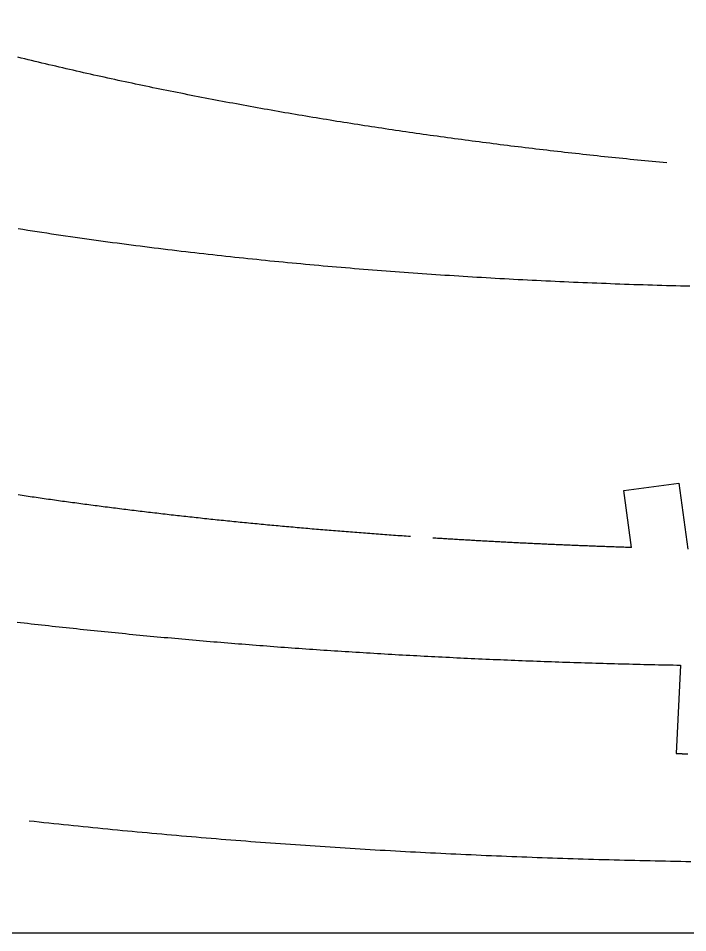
# Model space of a CAD drawing. Extents: x -234 to 666, y 203 to 303.
# Drawn here: x -57.52 to -27.27, y 203.49 to 244.83 of the extents above; entities that cross this region are included whole.
import ezdxf

# ---------------------------------------------------------------- set-up
doc = ezdxf.new("R2010")
doc.units = 0
doc.layers.get('0').update_dxf_attribs({"linetype": 'CONTINUOUS'})
doc.layers.add('90X10', color=1, linetype='CONTINUOUS')

msp = doc.modelspace()

# ---------------------------------------------------------------- linework, layer by layer
for p, q in [((-30.15419, 223.48458), (-27.67578, 223.81766)), ((-27.67578, 223.81766), (-27.27365, 220.83021)), ((-29.80641, 220.9009), (-30.15419, 223.48458)), ((-27.59388, 215.5863), (-27.78802, 211.58938))]:
    msp.add_line(p, q)
for points in [[(-28.2199, 238.29, 0), (-28.3864, 238.305, 0), (-28.5528, 238.321, 0), (-28.7191, 238.337, 0), (-28.8853, 238.353, 0), (-29.0513, 238.369, 0), (-29.2172, 238.385, 0), (-29.383, 238.401, 0), (-29.5487, 238.418, 0), (-29.7142, 238.434, 0), (-29.8796, 238.451, 0), (-30.0448, 238.468, 0), (-30.2099, 238.484, 0), (-30.3749, 238.501, 0), (-30.5398, 238.518, 0), (-30.7045, 238.535, 0), (-30.8691, 238.553, 0), (-31.0335, 238.57, 0), (-31.1978, 238.587, 0), (-31.362, 238.605, 0), (-31.526, 238.622, 0), (-31.6899, 238.64, 0), (-31.8537, 238.658, 0), (-32.0173, 238.676, 0), (-32.1808, 238.694, 0), (-32.3441, 238.712, 0), (-32.5073, 238.73, 0), (-32.6704, 238.748, 0), (-32.8333, 238.766, 0), (-32.9961, 238.785, 0), (-33.1587, 238.803, 0), (-33.3212, 238.822, 0), (-33.4835, 238.841, 0), (-33.6457, 238.86, 0), (-33.8077, 238.879, 0), (-33.9696, 238.898, 0), (-34.1314, 238.917, 0), (-34.293, 238.936, 0), (-34.4544, 238.955, 0), (-34.6157, 238.975, 0), (-34.7769, 238.994, 0), (-34.9379, 239.014, 0), (-35.0988, 239.034, 0), (-35.2595, 239.054, 0), (-35.42, 239.074, 0), (-35.5804, 239.094, 0), (-35.7407, 239.114, 0), (-35.9008, 239.134, 0), (-36.0607, 239.154, 0), (-36.2205, 239.175, 0), (-36.3801, 239.195, 0), (-36.5396, 239.216, 0), (-36.6989, 239.236, 0), (-36.858, 239.257, 0), (-37.0171, 239.278, 0), (-37.1759, 239.299, 0), (-37.3346, 239.32, 0), (-37.4931, 239.341, 0), (-37.6515, 239.362, 0), (-37.8097, 239.384, 0), (-37.9677, 239.405, 0), (-38.1256, 239.427, 0), (-38.2833, 239.448, 0), (-38.4409, 239.47, 0), (-38.5983, 239.492, 0), (-38.7555, 239.514, 0), (-38.9125, 239.536, 0), (-39.0694, 239.558, 0), (-39.2262, 239.58, 0), (-39.3827, 239.602, 0), (-39.5391, 239.625, 0), (-39.6954, 239.647, 0), (-39.8514, 239.67, 0), (-40.0073, 239.692, 0), (-40.163, 239.715, 0), (-40.3186, 239.738, 0), (-40.474, 239.761, 0), (-40.6294, 239.784, 0), (-40.7848, 239.807, 0), (-40.9403, 239.83, 0), (-41.0959, 239.853, 0), (-41.2516, 239.877, 0), (-41.4072, 239.901, 0), (-41.563, 239.924, 0), (-41.7188, 239.948, 0), (-41.8746, 239.972, 0), (-42.0306, 239.997, 0), (-42.1865, 240.021, 0), (-42.3425, 240.045, 0), (-42.4986, 240.07, 0), (-42.6547, 240.094, 0), (-42.8108, 240.119, 0), (-42.967, 240.144, 0), (-43.1233, 240.169, 0), (-43.2795, 240.194, 0), (-43.4359, 240.22, 0), (-43.5922, 240.245, 0), (-43.7486, 240.271, 0), (-43.9051, 240.297, 0), (-44.0616, 240.322, 0), (-44.2181, 240.348, 0), (-44.3746, 240.375, 0), (-44.5312, 240.401, 0), (-44.6878, 240.427, 0), (-44.8445, 240.454, 0), (-45.0012, 240.48, 0), (-45.1579, 240.507, 0), (-45.3147, 240.534, 0), (-45.4714, 240.561, 0), (-45.6282, 240.588, 0), (-45.7851, 240.616, 0), (-45.9419, 240.643, 0), (-46.0988, 240.671, 0), (-46.2557, 240.698, 0), (-46.4126, 240.726, 0), (-46.5696, 240.754, 0), (-46.7265, 240.782, 0), (-46.8835, 240.81, 0), (-47.0405, 240.839, 0), (-47.1975, 240.867, 0), (-47.3546, 240.896, 0), (-47.5116, 240.925, 0), (-47.6687, 240.954, 0), (-47.8257, 240.983, 0), (-47.9828, 241.012, 0), (-48.1399, 241.042, 0), (-48.297, 241.071, 0), (-48.4541, 241.101, 0), (-48.6112, 241.13, 0), (-48.7683, 241.16, 0), (-48.9255, 241.19, 0), (-49.0826, 241.221, 0), (-49.2397, 241.251, 0), (-49.3969, 241.281, 0), (-49.554, 241.312, 0), (-49.7111, 241.343, 0), (-49.8682, 241.374, 0), (-50.0254, 241.405, 0), (-50.1825, 241.436, 0), (-50.3396, 241.467, 0), (-50.4967, 241.499, 0), (-50.6538, 241.53, 0), (-50.8109, 241.562, 0), (-50.968, 241.594, 0), (-51.1251, 241.626, 0), (-51.2821, 241.658, 0), (-51.4392, 241.691, 0), (-51.5962, 241.723, 0), (-51.7532, 241.756, 0), (-51.9102, 241.789, 0), (-52.0672, 241.822, 0), (-52.2242, 241.855, 0), (-52.3812, 241.888, 0), (-52.5381, 241.921, 0), (-52.695, 241.955, 0), (-52.8519, 241.988, 0), (-53.0087, 242.022, 0), (-53.1656, 242.056, 0), (-53.3224, 242.09, 0), (-53.4792, 242.125, 0), (-53.6359, 242.159, 0), (-53.7927, 242.193, 0), (-53.9494, 242.228, 0), (-54.106, 242.263, 0), (-54.2627, 242.298, 0), (-54.4193, 242.333, 0), (-54.5758, 242.368, 0), (-54.7324, 242.404, 0), (-54.8889, 242.44, 0), (-55.0453, 242.475, 0), (-55.2017, 242.511, 0), (-55.3581, 242.547, 0), (-55.5145, 242.583, 0), (-55.6708, 242.62, 0), (-55.827, 242.656, 0), (-55.9832, 242.693, 0), (-56.1394, 242.73, 0), (-56.2955, 242.767, 0), (-56.4516, 242.804, 0), (-56.6076, 242.841, 0), (-56.7636, 242.879, 0), (-56.9195, 242.916, 0), (-57.0754, 242.954, 0), (-57.2312, 242.992, 0), (-57.3869, 243.03, 0), (-57.5427, 243.068, 0)], [(-57.5299, 235.324, 0), (-57.3138, 235.29, 0), (-57.098, 235.256, 0), (-56.8825, 235.222, 0), (-56.6672, 235.189, 0), (-56.4522, 235.156, 0), (-56.2375, 235.123, 0), (-56.023, 235.091, 0), (-55.8089, 235.059, 0), (-55.595, 235.027, 0), (-55.3814, 234.996, 0), (-55.1681, 234.964, 0), (-54.9552, 234.934, 0), (-54.7425, 234.903, 0), (-54.5302, 234.873, 0), (-54.3182, 234.843, 0), (-54.1065, 234.813, 0), (-53.8952, 234.784, 0), (-53.6842, 234.755, 0), (-53.4736, 234.726, 0), (-53.2633, 234.698, 0), (-53.0533, 234.67, 0), (-52.8438, 234.642, 0), (-52.6346, 234.615, 0), (-52.4258, 234.587, 0), (-52.2173, 234.56, 0), (-52.0093, 234.534, 0), (-51.8016, 234.507, 0), (-51.5944, 234.481, 0), (-51.3875, 234.455, 0), (-51.181, 234.43, 0), (-50.975, 234.404, 0), (-50.7694, 234.379, 0), (-50.5642, 234.354, 0), (-50.3595, 234.33, 0), (-50.1551, 234.306, 0), (-49.9513, 234.282, 0), (-49.7478, 234.258, 0), (-49.5449, 234.234, 0), (-49.3424, 234.211, 0), (-49.1403, 234.188, 0), (-48.9387, 234.165, 0), (-48.7376, 234.143, 0), (-48.537, 234.121, 0), (-48.3369, 234.099, 0), (-48.1372, 234.077, 0), (-47.9381, 234.055, 0), (-47.7395, 234.034, 0), (-47.5413, 234.013, 0), (-47.343, 233.992, 0), (-47.1446, 233.971, 0), (-46.9459, 233.951, 0), (-46.7471, 233.931, 0), (-46.5481, 233.91, 0), (-46.3489, 233.89, 0), (-46.1495, 233.87, 0), (-45.9499, 233.851, 0), (-45.7502, 233.831, 0), (-45.5502, 233.812, 0), (-45.3501, 233.792, 0), (-45.1498, 233.773, 0), (-44.9493, 233.754, 0), (-44.7486, 233.736, 0), (-44.5478, 233.717, 0), (-44.3467, 233.699, 0), (-44.1455, 233.68, 0), (-43.9442, 233.662, 0), (-43.7426, 233.644, 0), (-43.5409, 233.627, 0), (-43.3391, 233.609, 0), (-43.137, 233.592, 0), (-42.9348, 233.574, 0), (-42.7324, 233.557, 0), (-42.5299, 233.54, 0), (-42.3272, 233.524, 0), (-42.1243, 233.507, 0), (-41.9213, 233.49, 0), (-41.7181, 233.474, 0), (-41.5147, 233.458, 0), (-41.3112, 233.442, 0), (-41.1076, 233.426, 0), (-40.9038, 233.411, 0), (-40.6998, 233.395, 0), (-40.4957, 233.38, 0), (-40.2914, 233.365, 0), (-40.087, 233.349, 0), (-39.8825, 233.335, 0), (-39.6778, 233.32, 0), (-39.4729, 233.305, 0), (-39.2679, 233.291, 0), (-39.0628, 233.277, 0), (-38.8575, 233.263, 0), (-38.6521, 233.249, 0), (-38.4465, 233.235, 0), (-38.2408, 233.222, 0), (-38.035, 233.208, 0), (-37.829, 233.195, 0), (-37.6229, 233.182, 0), (-37.4167, 233.169, 0), (-37.2104, 233.156, 0), (-37.0039, 233.143, 0), (-36.7972, 233.131, 0), (-36.5905, 233.119, 0), (-36.3836, 233.106, 0), (-36.1766, 233.094, 0), (-35.9695, 233.083, 0), (-35.7623, 233.071, 0), (-35.5549, 233.059, 0), (-35.3474, 233.048, 0), (-35.1398, 233.037, 0), (-34.9321, 233.026, 0), (-34.7243, 233.015, 0), (-34.5163, 233.004, 0), (-34.3082, 232.994, 0), (-34.1001, 232.983, 0), (-33.8918, 232.973, 0), (-33.6834, 232.963, 0), (-33.4749, 232.953, 0), (-33.2663, 232.943, 0), (-33.0576, 232.933, 0), (-32.8488, 232.924, 0), (-32.6398, 232.915, 0), (-32.4308, 232.905, 0), (-32.2217, 232.896, 0), (-32.0125, 232.888, 0), (-31.8031, 232.879, 0), (-31.5937, 232.87, 0), (-31.3842, 232.862, 0), (-31.1746, 232.854, 0), (-30.9649, 232.846, 0), (-30.7551, 232.838, 0), (-30.5452, 232.83, 0), (-30.3353, 232.822, 0), (-30.1252, 232.815, 0), (-29.9151, 232.807, 0), (-29.7048, 232.8, 0), (-29.4945, 232.793, 0), (-29.2841, 232.786, 0), (-29.0737, 232.78, 0), (-28.8631, 232.773, 0), (-28.6525, 232.767, 0), (-28.4418, 232.761, 0), (-28.231, 232.754, 0), (-28.0201, 232.748, 0), (-27.8092, 232.743, 0), (-27.5982, 232.737, 0), (-27.3871, 232.732, 0), (-27.1759, 232.726, 0)], [(-39.7935, 221.398, 0), (-39.8909, 221.404, 0), (-39.9882, 221.411, 0), (-40.0855, 221.418, 0), (-40.1828, 221.425, 0), (-40.28, 221.431, 0), (-40.3773, 221.438, 0), (-40.4745, 221.445, 0), (-40.5717, 221.452, 0), (-40.6688, 221.459, 0), (-40.7659, 221.466, 0), (-40.863, 221.473, 0), (-40.9601, 221.48, 0), (-41.0572, 221.487, 0), (-41.1542, 221.494, 0), (-41.2512, 221.501, 0), (-41.3482, 221.508, 0), (-41.4451, 221.516, 0), (-41.542, 221.523, 0), (-41.6389, 221.53, 0), (-41.7358, 221.537, 0), (-41.8326, 221.545, 0), (-41.9294, 221.552, 0), (-42.0262, 221.56, 0), (-42.123, 221.567, 0), (-42.2197, 221.575, 0), (-42.3164, 221.582, 0), (-42.4131, 221.59, 0), (-42.5097, 221.597, 0), (-42.6064, 221.605, 0), (-42.7029, 221.612, 0), (-42.7995, 221.62, 0), (-42.896, 221.628, 0), (-42.9925, 221.636, 0), (-43.089, 221.643, 0), (-43.1855, 221.651, 0), (-43.2819, 221.659, 0), (-43.3783, 221.667, 0), (-43.4746, 221.675, 0), (-43.571, 221.683, 0), (-43.6673, 221.691, 0), (-43.7635, 221.699, 0), (-43.8598, 221.707, 0), (-43.956, 221.715, 0), (-44.0522, 221.724, 0), (-44.1483, 221.732, 0), (-44.2445, 221.74, 0), (-44.3406, 221.748, 0), (-44.4366, 221.757, 0), (-44.5327, 221.765, 0), (-44.6287, 221.773, 0), (-44.7246, 221.782, 0), (-44.8206, 221.79, 0), (-44.9165, 221.799, 0), (-45.0124, 221.807, 0), (-45.1082, 221.816, 0), (-45.204, 221.824, 0), (-45.2998, 221.833, 0), (-45.3956, 221.841, 0), (-45.4913, 221.85, 0), (-45.587, 221.859, 0), (-45.6826, 221.868, 0), (-45.7783, 221.876, 0), (-45.8739, 221.885, 0), (-45.9694, 221.894, 0), (-46.0649, 221.903, 0), (-46.1604, 221.912, 0), (-46.2559, 221.921, 0), (-46.3513, 221.93, 0), (-46.4467, 221.939, 0), (-46.5421, 221.948, 0), (-46.6374, 221.957, 0), (-46.7327, 221.967, 0), (-46.828, 221.976, 0), (-46.9232, 221.985, 0), (-47.0184, 221.994, 0), (-47.1136, 222.004, 0), (-47.2087, 222.013, 0), (-47.3038, 222.022, 0), (-47.3989, 222.032, 0), (-47.4939, 222.041, 0), (-47.5889, 222.051, 0), (-47.6838, 222.06, 0), (-47.7788, 222.07, 0), (-47.8736, 222.079, 0), (-47.9685, 222.089, 0), (-48.0633, 222.099, 0), (-48.1581, 222.108, 0), (-48.2528, 222.118, 0), (-48.3476, 222.128, 0), (-48.4422, 222.138, 0), (-48.5369, 222.147, 0), (-48.6315, 222.157, 0), (-48.726, 222.167, 0), (-48.8206, 222.177, 0), (-48.9151, 222.187, 0), (-49.0095, 222.197, 0), (-49.1039, 222.207, 0), (-49.1983, 222.217, 0), (-49.2927, 222.228, 0), (-49.387, 222.238, 0), (-49.4813, 222.248, 0), (-49.5755, 222.258, 0), (-49.6697, 222.269, 0), (-49.7639, 222.279, 0), (-49.858, 222.289, 0), (-49.9521, 222.3, 0), (-50.0461, 222.31, 0), (-50.1401, 222.321, 0), (-50.2341, 222.331, 0), (-50.328, 222.342, 0), (-50.4219, 222.352, 0), (-50.5158, 222.363, 0), (-50.6096, 222.373, 0), (-50.7034, 222.384, 0), (-50.7971, 222.395, 0), (-50.8908, 222.406, 0), (-50.9845, 222.416, 0), (-51.0781, 222.427, 0), (-51.1717, 222.438, 0), (-51.2653, 222.449, 0), (-51.3588, 222.46, 0), (-51.4522, 222.471, 0), (-51.5457, 222.482, 0), (-51.6391, 222.493, 0), (-51.7324, 222.504, 0), (-51.8257, 222.515, 0), (-51.919, 222.526, 0), (-52.0122, 222.538, 0), (-52.1054, 222.549, 0), (-52.1985, 222.56, 0), (-52.2916, 222.571, 0), (-52.3847, 222.583, 0), (-52.4777, 222.594, 0), (-52.5707, 222.606, 0), (-52.6636, 222.617, 0), (-52.7565, 222.629, 0), (-52.8494, 222.64, 0), (-52.9422, 222.652, 0), (-53.035, 222.663, 0), (-53.1277, 222.675, 0), (-53.2204, 222.687, 0), (-53.313, 222.698, 0), (-53.4056, 222.71, 0), (-53.4982, 222.722, 0), (-53.5907, 222.734, 0), (-53.6832, 222.746, 0), (-53.7756, 222.758, 0), (-53.868, 222.77, 0), (-53.9604, 222.782, 0), (-54.0527, 222.794, 0), (-54.1449, 222.806, 0), (-54.2372, 222.818, 0), (-54.3293, 222.83, 0), (-54.4215, 222.842, 0), (-54.5135, 222.854, 0), (-54.6056, 222.867, 0), (-54.6976, 222.879, 0), (-54.7895, 222.891, 0), (-54.8814, 222.904, 0), (-54.9733, 222.916, 0), (-55.0651, 222.928, 0), (-55.1569, 222.941, 0), (-55.2486, 222.953, 0), (-55.3403, 222.966, 0), (-55.432, 222.978, 0), (-55.5235, 222.991, 0), (-55.6151, 223.004, 0), (-55.7066, 223.016, 0), (-55.7981, 223.029, 0), (-55.8895, 223.042, 0), (-55.9808, 223.055, 0), (-56.0722, 223.068, 0), (-56.1634, 223.081, 0), (-56.2547, 223.093, 0), (-56.3458, 223.106, 0), (-56.437, 223.119, 0), (-56.5281, 223.132, 0), (-56.6191, 223.146, 0), (-56.7101, 223.159, 0), (-56.801, 223.172, 0), (-56.8919, 223.185, 0), (-56.9828, 223.198, 0), (-57.0736, 223.212, 0), (-57.1644, 223.225, 0), (-57.2551, 223.238, 0), (-57.3457, 223.252, 0), (-57.4363, 223.265, 0), (-57.5269, 223.278, 0)], [(-29.8064, 220.901, 0), (-29.8777, 220.903, 0), (-29.949, 220.906, 0), (-30.0202, 220.908, 0), (-30.0915, 220.91, 0), (-30.1628, 220.913, 0), (-30.234, 220.915, 0), (-30.3053, 220.917, 0), (-30.3765, 220.92, 0), (-30.4477, 220.922, 0), (-30.519, 220.925, 0), (-30.5902, 220.927, 0), (-30.6614, 220.93, 0), (-30.7326, 220.932, 0), (-30.8038, 220.935, 0), (-30.875, 220.937, 0), (-30.9462, 220.94, 0), (-31.0174, 220.942, 0), (-31.0886, 220.945, 0), (-31.1597, 220.948, 0), (-31.2309, 220.95, 0), (-31.3021, 220.953, 0), (-31.3732, 220.955, 0), (-31.4443, 220.958, 0), (-31.5155, 220.961, 0), (-31.5866, 220.964, 0), (-31.6577, 220.966, 0), (-31.7288, 220.969, 0), (-31.7999, 220.972, 0), (-31.871, 220.975, 0), (-31.9421, 220.977, 0), (-32.0132, 220.98, 0), (-32.0843, 220.983, 0), (-32.1554, 220.986, 0), (-32.2264, 220.989, 0), (-32.2975, 220.992, 0), (-32.3685, 220.995, 0), (-32.4395, 220.997, 0), (-32.5106, 221, 0), (-32.5816, 221.003, 0), (-32.6526, 221.006, 0), (-32.7236, 221.009, 0), (-32.7946, 221.012, 0), (-32.8656, 221.015, 0), (-32.9366, 221.018, 0), (-33.0076, 221.021, 0), (-33.0785, 221.024, 0), (-33.1495, 221.028, 0), (-33.2204, 221.031, 0), (-33.2914, 221.034, 0), (-33.3623, 221.037, 0), (-33.4333, 221.04, 0), (-33.5042, 221.043, 0), (-33.5751, 221.046, 0), (-33.646, 221.05, 0), (-33.7169, 221.053, 0), (-33.7878, 221.056, 0), (-33.8586, 221.059, 0), (-33.9295, 221.063, 0), (-34.0004, 221.066, 0), (-34.0712, 221.069, 0), (-34.142, 221.073, 0), (-34.2129, 221.076, 0), (-34.2837, 221.079, 0), (-34.3545, 221.083, 0), (-34.4253, 221.086, 0), (-34.4961, 221.09, 0), (-34.5669, 221.093, 0), (-34.6377, 221.097, 0), (-34.7084, 221.1, 0), (-34.7792, 221.103, 0), (-34.8499, 221.107, 0), (-34.9207, 221.111, 0), (-34.9914, 221.114, 0), (-35.0621, 221.118, 0), (-35.1329, 221.121, 0), (-35.2036, 221.125, 0), (-35.2742, 221.128, 0), (-35.3449, 221.132, 0), (-35.4156, 221.136, 0), (-35.4863, 221.139, 0), (-35.5569, 221.143, 0), (-35.6276, 221.147, 0), (-35.6982, 221.15, 0), (-35.7688, 221.154, 0), (-35.8394, 221.158, 0), (-35.9101, 221.162, 0), (-35.9806, 221.166, 0), (-36.0512, 221.169, 0), (-36.1218, 221.173, 0), (-36.1924, 221.177, 0), (-36.2629, 221.181, 0), (-36.3335, 221.185, 0), (-36.404, 221.189, 0), (-36.4745, 221.193, 0), (-36.545, 221.197, 0), (-36.6155, 221.2, 0), (-36.686, 221.204, 0), (-36.7565, 221.208, 0), (-36.827, 221.212, 0), (-36.8975, 221.216, 0), (-36.9679, 221.22, 0), (-37.0383, 221.225, 0), (-37.1088, 221.229, 0), (-37.1792, 221.233, 0), (-37.2496, 221.237, 0), (-37.32, 221.241, 0), (-37.3904, 221.245, 0), (-37.4608, 221.249, 0), (-37.5311, 221.253, 0), (-37.6015, 221.258, 0), (-37.6718, 221.262, 0), (-37.7421, 221.266, 0), (-37.8125, 221.27, 0), (-37.8828, 221.275, 0), (-37.9531, 221.279, 0), (-38.0233, 221.283, 0), (-38.0936, 221.288, 0), (-38.1639, 221.292, 0), (-38.2341, 221.296, 0), (-38.3044, 221.301, 0), (-38.3746, 221.305, 0), (-38.4448, 221.309, 0), (-38.515, 221.314, 0), (-38.5852, 221.318, 0), (-38.6554, 221.323, 0), (-38.7256, 221.327, 0), (-38.7957, 221.332, 0)], [(-57.5756, 217.532, 0), (-57.4177, 217.514, 0), (-57.2597, 217.496, 0), (-57.1018, 217.478, 0), (-56.9438, 217.46, 0), (-56.7859, 217.442, 0), (-56.6279, 217.424, 0), (-56.4699, 217.406, 0), (-56.3118, 217.389, 0), (-56.1538, 217.371, 0), (-55.9957, 217.354, 0), (-55.8376, 217.337, 0), (-55.6795, 217.319, 0), (-55.5213, 217.302, 0), (-55.3632, 217.285, 0), (-55.205, 217.268, 0), (-55.0468, 217.251, 0), (-54.8886, 217.235, 0), (-54.7303, 217.218, 0), (-54.572, 217.201, 0), (-54.4137, 217.185, 0), (-54.2554, 217.168, 0), (-54.097, 217.152, 0), (-53.9386, 217.136, 0), (-53.7802, 217.119, 0), (-53.6218, 217.103, 0), (-53.4633, 217.087, 0), (-53.3048, 217.071, 0), (-53.1463, 217.056, 0), (-52.9877, 217.04, 0), (-52.8291, 217.024, 0), (-52.6705, 217.009, 0), (-52.5118, 216.993, 0), (-52.3532, 216.978, 0), (-52.1944, 216.962, 0), (-52.0357, 216.947, 0), (-51.8769, 216.932, 0), (-51.7181, 216.917, 0), (-51.5592, 216.902, 0), (-51.4003, 216.887, 0), (-51.2414, 216.872, 0), (-51.0824, 216.857, 0), (-50.9234, 216.843, 0), (-50.7644, 216.828, 0), (-50.6053, 216.814, 0), (-50.4462, 216.799, 0), (-50.287, 216.785, 0), (-50.1279, 216.771, 0), (-49.9686, 216.757, 0), (-49.8093, 216.742, 0), (-49.65, 216.729, 0), (-49.4907, 216.715, 0), (-49.3313, 216.701, 0), (-49.1718, 216.687, 0), (-49.0123, 216.673, 0), (-48.8528, 216.66, 0), (-48.6932, 216.646, 0), (-48.5336, 216.633, 0), (-48.374, 216.62, 0), (-48.2143, 216.606, 0), (-48.0545, 216.593, 0), (-47.8947, 216.58, 0), (-47.7349, 216.567, 0), (-47.575, 216.554, 0), (-47.415, 216.542, 0), (-47.255, 216.529, 0), (-47.095, 216.516, 0), (-46.9349, 216.504, 0), (-46.7748, 216.491, 0), (-46.6146, 216.479, 0), (-46.4543, 216.467, 0), (-46.294, 216.454, 0), (-46.1337, 216.442, 0), (-45.9733, 216.43, 0), (-45.8128, 216.418, 0), (-45.6523, 216.406, 0), (-45.4918, 216.394, 0), (-45.3312, 216.383, 0), (-45.1705, 216.371, 0), (-45.0098, 216.359, 0), (-44.849, 216.348, 0), (-44.6881, 216.337, 0), (-44.5273, 216.325, 0), (-44.3663, 216.314, 0), (-44.2053, 216.303, 0), (-44.0442, 216.292, 0), (-43.8831, 216.281, 0), (-43.7219, 216.27, 0), (-43.5606, 216.259, 0), (-43.3993, 216.248, 0), (-43.238, 216.238, 0), (-43.0765, 216.227, 0), (-42.915, 216.217, 0), (-42.7535, 216.206, 0), (-42.5918, 216.196, 0), (-42.4302, 216.185, 0), (-42.2684, 216.175, 0), (-42.1066, 216.165, 0), (-41.9447, 216.155, 0), (-41.7828, 216.145, 0), (-41.6207, 216.135, 0), (-41.4587, 216.126, 0), (-41.2965, 216.116, 0), (-41.1343, 216.106, 0), (-40.972, 216.097, 0), (-40.8096, 216.087, 0), (-40.6472, 216.078, 0), (-40.4847, 216.069, 0), (-40.3222, 216.059, 0), (-40.1595, 216.05, 0), (-39.9968, 216.041, 0), (-39.834, 216.032, 0), (-39.6712, 216.023, 0), (-39.5083, 216.015, 0), (-39.3453, 216.006, 0), (-39.1822, 215.997, 0), (-39.019, 215.989, 0), (-38.8558, 215.98, 0), (-38.6925, 215.972, 0), (-38.5291, 215.963, 0), (-38.3657, 215.955, 0), (-38.2022, 215.947, 0), (-38.0385, 215.939, 0), (-37.8749, 215.931, 0), (-37.7111, 215.923, 0), (-37.5473, 215.915, 0), (-37.3833, 215.907, 0), (-37.2193, 215.9, 0), (-37.0552, 215.892, 0), (-36.8911, 215.884, 0), (-36.7268, 215.877, 0), (-36.5625, 215.869, 0), (-36.3981, 215.862, 0), (-36.2336, 215.855, 0), (-36.069, 215.848, 0), (-35.9043, 215.841, 0), (-35.7396, 215.834, 0), (-35.5748, 215.827, 0), (-35.4098, 215.82, 0), (-35.2448, 215.813, 0), (-35.0797, 215.807, 0), (-34.9146, 215.8, 0), (-34.7493, 215.793, 0), (-34.5839, 215.787, 0), (-34.4185, 215.781, 0), (-34.253, 215.774, 0), (-34.0873, 215.768, 0), (-33.9216, 215.762, 0), (-33.7558, 215.756, 0), (-33.5899, 215.75, 0), (-33.4239, 215.744, 0), (-33.2578, 215.738, 0), (-33.0917, 215.732, 0), (-32.9254, 215.727, 0), (-32.759, 215.721, 0), (-32.5926, 215.716, 0), (-32.426, 215.71, 0), (-32.2594, 215.705, 0), (-32.0926, 215.699, 0), (-31.9258, 215.694, 0), (-31.7588, 215.689, 0), (-31.5918, 215.684, 0), (-31.4247, 215.679, 0), (-31.2574, 215.674, 0), (-31.0901, 215.669, 0), (-30.9227, 215.665, 0), (-30.7554, 215.66, 0), (-30.5882, 215.655, 0), (-30.4211, 215.651, 0), (-30.254, 215.646, 0), (-30.0871, 215.642, 0), (-29.9202, 215.638, 0), (-29.7535, 215.634, 0), (-29.5868, 215.629, 0), (-29.4202, 215.625, 0), (-29.2537, 215.621, 0), (-29.0873, 215.618, 0), (-28.921, 215.614, 0), (-28.7548, 215.61, 0), (-28.5887, 215.606, 0), (-28.4227, 215.603, 0), (-28.2567, 215.599, 0), (-28.0909, 215.596, 0), (-27.9251, 215.593, 0), (-27.7595, 215.589, 0), (-27.5939, 215.586, 0)], [(-27.788, 211.589, 0), (-27.7801, 211.589, 0), (-27.7723, 211.589, 0), (-27.7644, 211.589, 0), (-27.7565, 211.589, 0), (-27.7486, 211.589, 0), (-27.7408, 211.588, 0), (-27.7329, 211.588, 0), (-27.725, 211.588, 0), (-27.7171, 211.588, 0), (-27.7093, 211.588, 0), (-27.7014, 211.588, 0), (-27.6935, 211.588, 0), (-27.6856, 211.587, 0), (-27.6777, 211.587, 0), (-27.6699, 211.587, 0), (-27.662, 211.587, 0), (-27.6541, 211.587, 0), (-27.6462, 211.587, 0), (-27.6384, 211.587, 0), (-27.6305, 211.586, 0), (-27.6226, 211.586, 0), (-27.6147, 211.586, 0), (-27.6069, 211.586, 0), (-27.599, 211.586, 0), (-27.5911, 211.586, 0), (-27.5832, 211.586, 0), (-27.5754, 211.585, 0), (-27.5675, 211.585, 0), (-27.5596, 211.585, 0), (-27.5518, 211.585, 0), (-27.5439, 211.585, 0), (-27.536, 211.585, 0), (-27.5281, 211.584, 0), (-27.5203, 211.584, 0), (-27.5124, 211.584, 0), (-27.5045, 211.584, 0), (-27.4966, 211.584, 0), (-27.4888, 211.584, 0), (-27.4809, 211.584, 0), (-27.473, 211.583, 0), (-27.4652, 211.583, 0), (-27.4573, 211.583, 0), (-27.4494, 211.583, 0), (-27.4416, 211.583, 0), (-27.4337, 211.583, 0), (-27.4258, 211.583, 0), (-27.4179, 211.582, 0), (-27.4101, 211.582, 0), (-27.4022, 211.582, 0), (-27.3943, 211.582, 0), (-27.3865, 211.582, 0), (-27.3786, 211.582, 0), (-27.3707, 211.582, 0), (-27.3629, 211.581, 0), (-27.355, 211.581, 0), (-27.3471, 211.581, 0), (-27.3393, 211.581, 0), (-27.3314, 211.581, 0), (-27.3235, 211.581, 0), (-27.3157, 211.581, 0), (-27.3078, 211.58, 0), (-27.2999, 211.58, 0), (-27.2921, 211.58, 0), (-27.2842, 211.58, 0), (-27.2763, 211.58, 0), (-27.2685, 211.58, 0)], [(-27.1309, 206.697, 0), (-27.3605, 206.701, 0), (-27.5902, 206.705, 0), (-27.8201, 206.709, 0), (-28.0502, 206.714, 0), (-28.2805, 206.718, 0), (-28.511, 206.723, 0), (-28.7417, 206.728, 0), (-28.9726, 206.733, 0), (-29.2037, 206.738, 0), (-29.435, 206.744, 0), (-29.6664, 206.749, 0), (-29.8981, 206.755, 0), (-30.1299, 206.76, 0), (-30.3619, 206.766, 0), (-30.5942, 206.772, 0), (-30.8266, 206.779, 0), (-31.0592, 206.785, 0), (-31.2919, 206.792, 0), (-31.5247, 206.798, 0), (-31.7574, 206.805, 0), (-31.9898, 206.812, 0), (-32.2221, 206.819, 0), (-32.4542, 206.827, 0), (-32.6862, 206.834, 0), (-32.918, 206.842, 0), (-33.1496, 206.849, 0), (-33.3811, 206.857, 0), (-33.6124, 206.865, 0), (-33.8435, 206.874, 0), (-34.0745, 206.882, 0), (-34.3054, 206.89, 0), (-34.5361, 206.899, 0), (-34.7666, 206.908, 0), (-34.997, 206.917, 0), (-35.2272, 206.926, 0), (-35.4573, 206.935, 0), (-35.6872, 206.944, 0), (-35.917, 206.954, 0), (-36.1467, 206.963, 0), (-36.3762, 206.973, 0), (-36.6055, 206.983, 0), (-36.8347, 206.993, 0), (-37.0638, 207.004, 0), (-37.2927, 207.014, 0), (-37.5215, 207.025, 0), (-37.7501, 207.035, 0), (-37.9786, 207.046, 0), (-38.207, 207.057, 0), (-38.4353, 207.068, 0), (-38.6634, 207.08, 0), (-38.8913, 207.091, 0), (-39.1192, 207.103, 0), (-39.3469, 207.114, 0), (-39.5745, 207.126, 0), (-39.8019, 207.138, 0), (-40.0293, 207.151, 0), (-40.2565, 207.163, 0), (-40.4835, 207.175, 0), (-40.7105, 207.188, 0), (-40.9373, 207.201, 0), (-41.164, 207.214, 0), (-41.3906, 207.227, 0), (-41.6171, 207.24, 0), (-41.8435, 207.254, 0), (-42.0697, 207.267, 0), (-42.2958, 207.281, 0), (-42.5219, 207.295, 0), (-42.7478, 207.309, 0), (-42.9735, 207.323, 0), (-43.1992, 207.338, 0), (-43.4248, 207.352, 0), (-43.6503, 207.367, 0), (-43.8756, 207.382, 0), (-44.1009, 207.397, 0), (-44.326, 207.412, 0), (-44.551, 207.427, 0), (-44.776, 207.442, 0), (-45.0008, 207.458, 0), (-45.2256, 207.474, 0), (-45.4502, 207.49, 0), (-45.6747, 207.506, 0), (-45.8992, 207.522, 0), (-46.1235, 207.538, 0), (-46.3478, 207.555, 0), (-46.572, 207.572, 0), (-46.796, 207.588, 0), (-47.02, 207.605, 0), (-47.2439, 207.623, 0), (-47.4677, 207.64, 0), (-47.6914, 207.657, 0), (-47.9151, 207.675, 0), (-48.1386, 207.693, 0), (-48.3621, 207.711, 0), (-48.5855, 207.729, 0), (-48.8088, 207.747, 0), (-49.032, 207.766, 0), (-49.2551, 207.784, 0), (-49.4782, 207.803, 0), (-49.7012, 207.822, 0), (-49.9241, 207.841, 0), (-50.1469, 207.86, 0), (-50.3697, 207.879, 0), (-50.5924, 207.899, 0), (-50.815, 207.919, 0), (-51.0376, 207.938, 0), (-51.2601, 207.958, 0), (-51.4825, 207.979, 0), (-51.7048, 207.999, 0), (-51.9271, 208.019, 0), (-52.1494, 208.04, 0), (-52.3715, 208.061, 0), (-52.5936, 208.082, 0), (-52.8157, 208.103, 0), (-53.0376, 208.124, 0), (-53.2596, 208.146, 0), (-53.4814, 208.167, 0), (-53.7032, 208.189, 0), (-53.925, 208.211, 0), (-54.1467, 208.233, 0), (-54.3684, 208.256, 0), (-54.59, 208.278, 0), (-54.8115, 208.301, 0), (-55.033, 208.323, 0), (-55.2545, 208.346, 0), (-55.4759, 208.369, 0), (-55.6973, 208.393, 0), (-55.9186, 208.416, 0), (-56.1399, 208.44, 0), (-56.3611, 208.463, 0), (-56.5823, 208.487, 0), (-56.8035, 208.511, 0), (-57.0246, 208.536, 0)]]:
    msp.add_polyline3d(points)
at = {"layer": '90X10', "color": 1, "linetype": 'CONTINUOUS'}
msp.add_lwpolyline([(-233.81347, 203.49024), (666.18653, 203.49024), (666.18653, 303.49024), (-233.81347, 303.49024)], close=True, dxfattribs=at)

doc.saveas('drawing.dxf')
